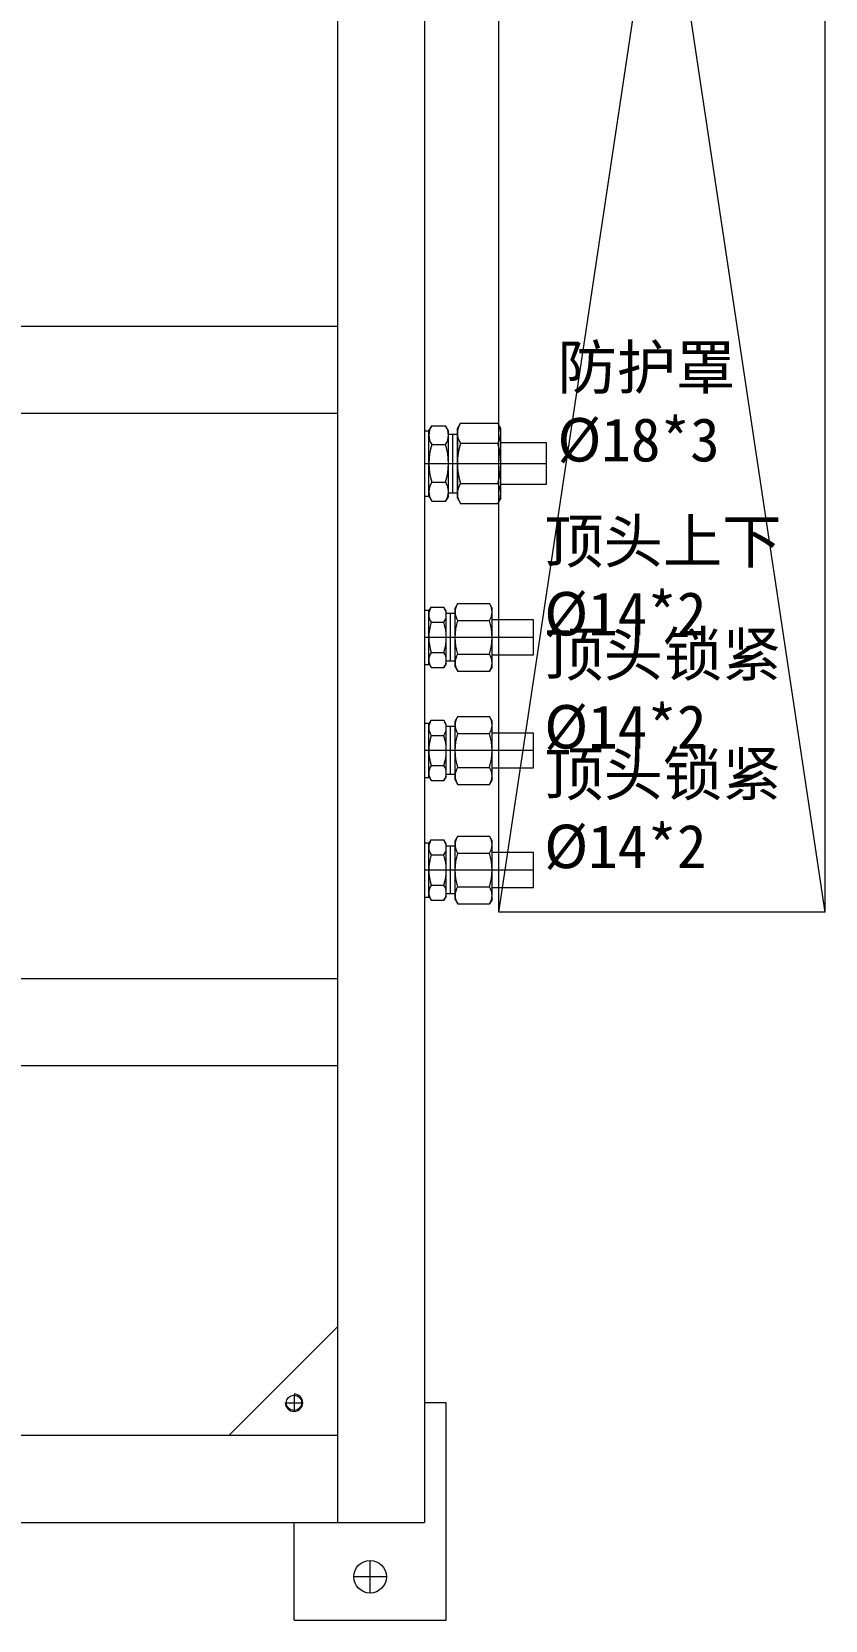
# Model space of a CAD drawing. Header units: metres. Extents: x 497148 to 498044, y 2998751 to 2999627.
# Drawn here: x 497597.32 to 497597.684, y 2999598.868 to 2999599.599 of the extents above; entities that cross this region are included whole.
import ezdxf

# ---------------------------------------------------------------- set-up
doc = ezdxf.new("R2010")
doc.units = ezdxf.units.M
doc.linetypes.add('CENTER', pattern=[2, 1.25, -0.25, 0.25, -0.25])
doc.linetypes.add('DASHED', pattern=[19.05, 12.7, -6.35])
doc.layers.add('DIM', color=3, linetype='Continuous')
for name, color, linetype, lineweight in [('w-huawei-中心线', 100, 'CENTER', 15), ('YUKEN-中心线', 100, 'CENTER', 15), ('YUKEN-尺寸线', 114, 'Continuous', 15), ('YUKEN-粗实线', 4, 'Continuous', 9), ('YUKEN-细实线', 40, 'Continuous', 18), ('YUKEN-虚线', 70, 'DASHED', 15), ('管道', 7, 'Continuous', 20), ('设备', 253, 'Continuous', 15)]:
    doc.layers.add(name, color=color, linetype=linetype, lineweight=lineweight)
doc.styles.add('工程字', font='SimSun.ttf')

# ---------------------------------------------------------------- blocks, each defined once
blk = doc.blocks.new('rt657676_2')
at = {"layer": 'DIM', "lineweight": 9}
for p, q in [((855, 570), (855, 50)), ((895, 570), (895, 421.5)), ((1155, 570), (1155, 421)), ((1195, 570), (1195, 50))]:
    blk.add_line(p, q, dxfattribs=at)
at = {"layer": 'w-huawei-中心线'}
for p, q in [((1430, 592.5), (1430, 577.5)), ((1437.5, 585), (1422.5, 585))]:
    blk.add_line(p, q, dxfattribs=at)
at = {"layer": 'YUKEN-中心线'}
for p, q in [((918, 610), (918, 666.1)), ((998, 660.04), (998, 610)), ((1050, 660.04), (1050, 610)), ((1105, 660.04), (1105, 610))]:
    blk.add_line(p, q, dxfattribs=at)
at = {"layer": 'YUKEN-中心线', "linetype": 'CENTER', "ltscale": 0.12}
for p, q in [((1346, 550), (1354, 550)), ((1350, 546), (1350, 554))]:
    blk.add_line(p, q, dxfattribs=at)
at = {"layer": 'YUKEN-粗实线'}
for p, q in [((908.5, 666.1), (908.5, 645.1)), ((927.5, 666.1), (908.5, 666.1)), ((927.5, 645.1), (927.5, 666.1)), ((990, 660.04), (990, 641.04)), ((1006, 660.04), (990, 660.04)), ((1006, 641.04), (1006, 660.04)), ((1042, 660.04), (1042, 641.04)), ((1058, 660.04), (1042, 660.04)), ((1058, 641.04), (1058, 660.04)), ((1097, 660.04), (1097, 641.04)), ((1113, 660.04), (1097, 660.04)), ((1113, 641.04), (1113, 660.04)), ((902, 645.1), (899.52, 643.67)), ((899.52, 626.53), (899.52, 643.67)), ((934, 645.1), (902, 645.1)), ((908.76, 626.53), (908.76, 643.67)), ((927.24, 626.53), (927.24, 643.67)), ((934, 645.1), (936.48, 643.67)), ((936.48, 626.53), (936.48, 643.67)), ((984.5, 641.04), (982.41, 639.83)), ((982.41, 625.25), (982.41, 639.83)), ((1011.5, 641.04), (984.5, 641.04)), ((990.21, 625.25), (990.21, 639.83)), ((1005.79, 625.25), (1005.79, 639.83)), ((1011.5, 641.04), (1013.59, 639.83)), ((1013.59, 625.25), (1013.59, 639.83)), ((1036.5, 641.04), (1034.41, 639.83)), ((1034.41, 625.25), (1034.41, 639.83)), ((1063.5, 641.04), (1036.5, 641.04)), ((1042.21, 625.25), (1042.21, 639.83)), ((1057.79, 625.25), (1057.79, 639.83)), ((1063.5, 641.04), (1065.59, 639.83)), ((1065.59, 625.25), (1065.59, 639.83)), ((1091.5, 641.04), (1089.41, 639.83)), ((1089.41, 625.25), (1089.41, 639.83)), ((1118.5, 641.04), (1091.5, 641.04)), ((1097.21, 625.25), (1097.21, 639.83)), ((1112.79, 625.25), (1112.79, 639.83)), ((1118.5, 641.04), (1120.59, 639.83)), ((1120.59, 625.25), (1120.59, 639.83)), ((902, 625.1), (899.52, 626.53)), ((903, 621), (900.68, 619.66)), ((934, 625.1), (902, 625.1)), ((902.63, 625.1), (933.37, 625.1)), ((933, 621), (903, 621)), ((904.5, 621), (904.5, 625.1)), ((931.5, 622.95), (904.5, 622.95)), ((931.5, 621), (931.5, 625.1)), ((933, 621), (935.32, 619.66)), ((934, 625.1), (936.48, 626.53)), ((984.5, 624.04), (982.41, 625.25)), ((1011.5, 624.04), (984.5, 624.04)), ((987, 624.04), (987, 620)), ((1009, 622.02), (987, 622.02)), ((1009, 624.04), (1009, 620)), ((1011.5, 624.04), (1013.59, 625.25)), ((1036.5, 624.04), (1034.41, 625.25)), ((1063.5, 624.04), (1036.5, 624.04)), ((1039, 624.04), (1039, 620)), ((1061, 622.02), (1039, 622.02)), ((1061, 624.04), (1061, 620)), ((1063.5, 624.04), (1065.59, 625.25)), ((1091.5, 624.04), (1089.41, 625.25)), ((1118.5, 624.04), (1091.5, 624.04)), ((1094, 624.04), (1094, 620)), ((1116, 622.02), (1094, 622.02)), ((1116, 624.04), (1116, 620)), ((1118.5, 624.04), (1120.59, 625.25)), ((900.68, 613.34), (900.68, 619.66)), ((909.34, 613.34), (909.34, 619.66)), ((926.66, 613.34), (926.66, 619.66)), ((935.32, 613.34), (935.32, 619.66)), ((986, 620), (984.14, 618.93)), ((984.14, 613.07), (984.14, 618.93)), ((1010, 620), (986, 620)), ((991.07, 613.07), (991.07, 618.93)), ((1004.93, 613.07), (1004.93, 618.93)), ((1010, 620), (1011.86, 618.93)), ((1011.86, 613.07), (1011.86, 618.93)), ((1038, 620), (1036.14, 618.93)), ((1036.14, 613.07), (1036.14, 618.93)), ((1062, 620), (1038, 620)), ((1043.07, 613.07), (1043.07, 618.93)), ((1056.93, 613.07), (1056.93, 618.93)), ((1062, 620), (1063.86, 618.93)), ((1063.86, 613.07), (1063.86, 618.93)), ((1093, 620), (1091.14, 618.93)), ((1091.14, 613.07), (1091.14, 618.93)), ((1117, 620), (1093, 620)), ((1098.07, 613.07), (1098.07, 618.93)), ((1111.93, 613.07), (1111.93, 618.93)), ((1117, 620), (1118.86, 618.93)), ((1118.86, 613.07), (1118.86, 618.93)), ((1450, 620), (1350, 620)), ((1350, 620), (1350, 610)), ((1450, 550), (1450, 620)), ((45, 610), (1405, 610)), ((903, 612), (900.68, 613.34)), ((933, 612), (903, 612)), ((903, 610), (903, 612)), ((903, 610), (933, 610)), ((933, 612), (935.32, 613.34)), ((933, 610), (933, 612)), ((986, 612), (984.14, 613.07)), ((985.5, 610), (985.5, 612)), ((1010.5, 612), (985.5, 612)), ((985.5, 610), (1010.5, 610)), ((1010, 612), (1011.86, 613.07)), ((1010.5, 610), (1010.5, 612)), ((1038, 612), (1036.14, 613.07)), ((1037.5, 610), (1037.5, 612)), ((1062.5, 612), (1037.5, 612)), ((1037.5, 610), (1062.5, 610)), ((1062, 612), (1063.86, 613.07)), ((1062.5, 610), (1062.5, 612)), ((1093, 612), (1091.14, 613.07)), ((1092.5, 610), (1092.5, 612)), ((1117.5, 612), (1092.5, 612)), ((1092.5, 610), (1117.5, 610)), ((1117, 612), (1118.86, 613.07)), ((1117.5, 610), (1117.5, 612)), ((1405, 10), (1405, 610)), ((45, 570), (1405, 570)), ((1365, 570), (1365, 50)), ((1450, 550), (1405, 550)), ((1450, 550), (1405, 550))]:
    blk.add_line(p, q, dxfattribs=at)
for centre, radius in [((1430, 585), 7.5), ((1350, 550), 3.5)]:
    blk.add_circle(centre, radius, dxfattribs=at)
for centre, radius, start, end in [((904.14, 636.92), 8.18, 55.61575, 124.38425), ((918, 614.53), 30.57, 72.41205, 107.58795), ((931.86, 636.92), 8.18, 55.61575, 124.38425), ((986.31, 634.14), 6.9, 55.61575, 124.38425), ((998, 615.79), 25.28, 72.03968, 107.96032), ((1009.69, 634.14), 6.9, 55.61575, 124.38425), ((1038.31, 634.14), 6.9, 55.61575, 124.38425), ((1050, 615.79), 25.28, 72.03968, 107.96032), ((1061.69, 634.14), 6.9, 55.61575, 124.38425), ((1093.31, 634.14), 6.9, 55.61575, 124.38425), ((1105, 615.79), 25.28, 72.03968, 107.96032), ((1116.69, 634.14), 6.9, 55.61575, 124.38425), ((904.14, 633.28), 8.18, 235.61575, 304.38425), ((905.01, 613.33), 7.67, 55.61575, 124.38425), ((918, 655.67), 30.57, 252.41205, 287.58795), ((918, 592.34), 28.66, 72.41205, 107.58795), ((930.99, 613.33), 7.67, 55.61575, 124.38425), ((931.86, 633.28), 8.18, 235.61575, 304.38425), ((986.31, 630.94), 6.9, 235.61575, 304.38425), ((998, 649.29), 25.28, 252.03968, 287.96032), ((1009.69, 630.94), 6.9, 235.61575, 304.38425), ((1038.31, 630.94), 6.9, 235.61575, 304.38425), ((1050, 649.29), 25.28, 252.03968, 287.96032), ((1061.69, 630.94), 6.9, 235.61575, 304.38425), ((1093.31, 630.94), 6.9, 235.61575, 304.38425), ((1105, 649.29), 25.28, 252.03968, 287.96032), ((1116.69, 630.94), 6.9, 235.61575, 304.38425), ((987.61, 613.87), 6.13, 55.61575, 124.38425), ((998, 597.07), 22.93, 72.41205, 107.58795), ((1008.39, 613.87), 6.13, 55.61575, 124.38425), ((1039.61, 613.87), 6.13, 55.61575, 124.38425), ((1050, 597.07), 22.93, 72.41205, 107.58795), ((1060.39, 613.87), 6.13, 55.61575, 124.38425), ((1094.61, 613.87), 6.13, 55.61575, 124.38425), ((1105, 597.07), 22.93, 72.41205, 107.58795), ((1115.39, 613.87), 6.13, 55.61575, 124.38425), ((905.01, 619.67), 7.67, 235.61575, 304.38425), ((918, 640.66), 28.66, 252.41205, 287.58795), ((930.99, 619.67), 7.67, 235.61575, 304.38425), ((987.61, 618.13), 6.13, 235.61575, 304.38425), ((998, 634.93), 22.93, 252.41205, 287.58795), ((1008.39, 618.13), 6.13, 235.61575, 304.38425), ((1039.61, 618.13), 6.13, 235.61575, 304.38425), ((1050, 634.93), 22.93, 252.41205, 287.58795), ((1060.39, 618.13), 6.13, 235.61575, 304.38425), ((1094.61, 618.13), 6.13, 235.61575, 304.38425), ((1105, 634.93), 22.93, 252.41205, 287.58795), ((1115.39, 618.13), 6.13, 235.61575, 304.38425)]:
    blk.add_arc(centre, radius, start, end, dxfattribs=at)
at = {"layer": 'YUKEN-细实线'}
blk.add_arc((1350, 550), 4, 270, 180, dxfattribs=at)
at = {"layer": 'YUKEN-虚线'}
blk.add_line((1365, 520), (1315, 570), dxfattribs=at)
at = {"layer": 'YUKEN-尺寸线', "color": 1, "char_height": 20, "attachment_point": 7, "rotation": 90, "style": '工程字'}
for s, insert, width in [('顶头上下%%C14*2', (998, 665.04), 171.6176), ('顶头锁紧%%C14*2', (1050, 665.04), 171.6176), ('顶头锁紧%%C14*2', (1105, 665.04), 171.6176), ('防护罩%%C18*3', (918, 671.1), 146.2868)]:
    blk.add_mtext(s, dxfattribs=dict(at, insert=insert, width=width))
blk = doc.blocks.new('A$C18155853')
at = {"layer": '设备', "color": 4}
for p, q in [((-9963.71, -6305.06), (-9813.67, -5305.01)), ((-9813.67, -6305.06), (-9963.71, -5305.01)), ((-9963.71, -6305.06), (-9963.71, -5305.01)), ((-9813.67, -6305.06), (-9813.67, -5305.01)), ((-9813.67, -6305.06), (-9963.71, -6305.06))]:
    blk.add_line(p, q, dxfattribs=at)
at = {"layer": '设备', "linetype": 'CENTER', "ltscale": 3}
blk.add_line((-9813.67, -6305.06), (-9813.67, -5305.01), dxfattribs=at)
at = {"layer": '设备', "color": 6, "rotation": 270}
blk.add_blockref('rt657676_2', (-10607.91, -5180.66), dxfattribs=at)
blk = doc.blocks.new('A$Ce080179e')
at = {"layer": '管道', "lineweight": 5, "ltscale": 0.05, "xscale": 0.001, "yscale": 0.001, "zscale": 0.001}
blk.add_blockref('A$C18155853', (83.99965, 25.89975), dxfattribs=at)

msp = doc.modelspace()

# ---------------------------------------------------------------- block references
msp.add_blockref('A$Ce080179e', (497523.49838, 2999579.59935))

doc.saveas('drawing.dxf')
